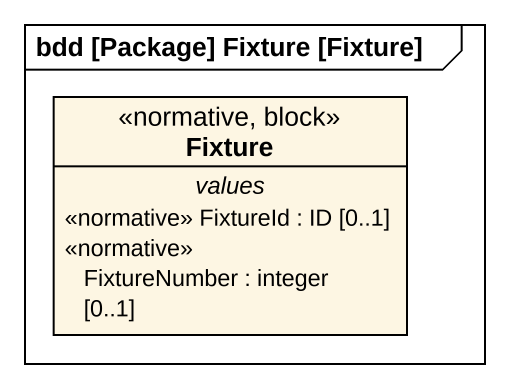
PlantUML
@startuml
mainframe bdd [Package] Fixture [Fixture]
hide circle
hide empty members
class Fixture <<normative, block>> {
  -- values --
  <<normative>> FixtureId : ID [0..1]
  <<normative>> FixtureNumber : integer [0..1]
}
@enduml
